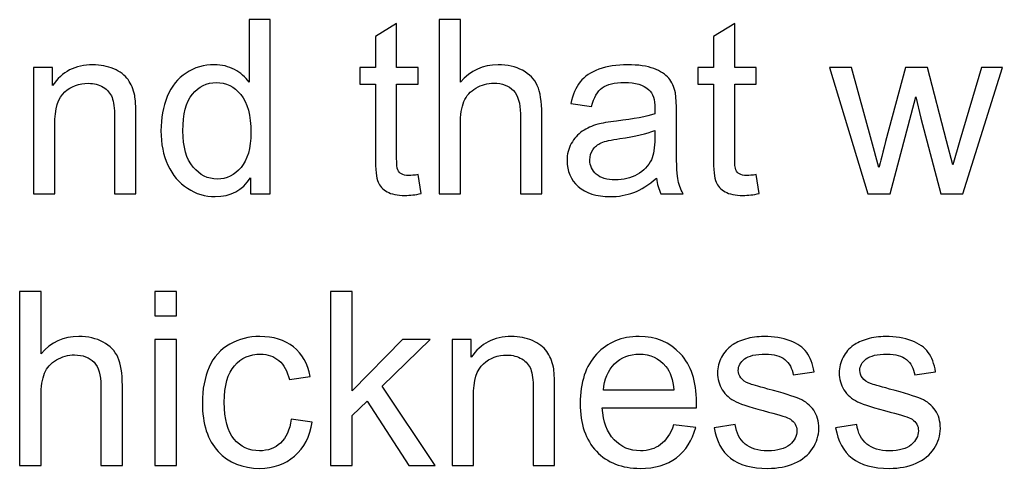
# Model space of a CAD drawing. Header units: centimetres. Extents: x -24.8 to 34.2, y -10 to 25.5.
# Drawn here: x 24.884 to 28.305, y 13.494 to 15.056 of the extents above; entities that cross this region are included whole.
import ezdxf

# ---------------------------------------------------------------- set-up
doc = ezdxf.new("R2010")
doc.units = ezdxf.units.CM
doc.header["$MEASUREMENT"] = 0
doc.layers.add('Layer 1', color=7, linetype='Continuous')

msp = doc.modelspace()

# ---------------------------------------------------------------- linework, layer by layer
at = {"layer": 'Layer 1', "color": 250}
for points, knots in [([(25.68761, 14.44979), (25.68761, 14.44979), (25.68761, 14.50525), (25.68761, 14.50525), (25.68761, 14.50525), (25.65981, 14.46164), (25.61889, 14.43991), (25.56484, 14.43991), (25.56484, 14.43991), (25.52985, 14.43991), (25.49768, 14.44951), (25.46832, 14.46884), (25.46832, 14.46884), (25.43897, 14.48803), (25.41626, 14.51498), (25.40003, 14.5497), (25.40003, 14.5497), (25.38394, 14.58427), (25.3759, 14.62392), (25.3759, 14.66893), (25.3759, 14.66893), (25.3759, 14.71268), (25.38324, 14.75247), (25.39777, 14.78817), (25.39777, 14.78817), (25.41245, 14.82387), (25.43432, 14.85125), (25.46353, 14.87016), (25.46353, 14.87016), (25.49274, 14.88921), (25.52547, 14.8988), (25.5616, 14.8988), (25.5616, 14.8988), (25.58799, 14.8988), (25.61155, 14.89316), (25.63215, 14.88201), (25.63215, 14.88201), (25.6529, 14.87086), (25.66969, 14.85633), (25.68267, 14.83841), (25.68267, 14.83841), (25.68267, 14.83841), (25.68267, 15.05586), (25.68267, 15.05586), (25.68267, 15.05586), (25.68267, 15.05586), (25.75661, 15.05586), (25.75661, 15.05586), (25.75661, 15.05586), (25.75661, 15.05586), (25.75661, 14.44979), (25.75661, 14.44979), (25.75661, 14.44979), (25.75661, 14.44979), (25.68761, 14.44979), (25.68761, 14.44979)], [0, 0, 0, 0, 0.0714286, 0.0714286, 0.0714286, 0.0714286, 0.1428571, 0.1428571, 0.1428571, 0.1428571, 0.2142857, 0.2142857, 0.2142857, 0.2142857, 0.2857143, 0.2857143, 0.2857143, 0.2857143, 0.3571429, 0.3571429, 0.3571429, 0.3571429, 0.4285714, 0.4285714, 0.4285714, 0.4285714, 0.5, 0.5, 0.5, 0.5, 0.5714286, 0.5714286, 0.5714286, 0.5714286, 0.6428571, 0.6428571, 0.6428571, 0.6428571, 0.7142857, 0.7142857, 0.7142857, 0.7142857, 0.7857143, 0.7857143, 0.7857143, 0.7857143, 0.8571429, 0.8571429, 0.8571429, 0.8571429, 0.9285714, 0.9285714, 0.9285714, 0.9285714, 1, 1, 1, 1]), ([(26.34419, 14.44979), (26.34419, 14.44979), (26.34419, 15.05586), (26.34419, 15.05586), (26.34419, 15.05586), (26.34419, 15.05586), (26.41855, 15.05586), (26.41855, 15.05586), (26.41855, 15.05586), (26.41855, 15.05586), (26.41855, 14.83841), (26.41855, 14.83841), (26.41855, 14.83841), (26.45327, 14.87862), (26.49715, 14.8988), (26.55007, 14.8988), (26.55007, 14.8988), (26.58252, 14.8988), (26.61075, 14.89231), (26.63474, 14.87947), (26.63474, 14.87947), (26.65872, 14.86677), (26.67594, 14.84899), (26.68624, 14.82641), (26.68624, 14.82641), (26.69654, 14.80384), (26.70176, 14.77096), (26.70176, 14.72806), (26.70176, 14.72806), (26.70176, 14.72806), (26.70176, 14.44979), (26.70176, 14.44979), (26.70176, 14.44979), (26.70176, 14.44979), (26.62726, 14.44979), (26.62726, 14.44979), (26.62726, 14.44979), (26.62726, 14.44979), (26.62726, 14.72806), (26.62726, 14.72806), (26.62726, 14.72806), (26.62726, 14.76517), (26.61921, 14.79226), (26.60313, 14.8092), (26.60313, 14.8092), (26.58704, 14.82613), (26.56418, 14.83474), (26.53469, 14.83474), (26.53469, 14.83474), (26.51267, 14.83474), (26.49193, 14.82895), (26.47246, 14.81752), (26.47246, 14.81752), (26.45299, 14.80609), (26.43916, 14.79057), (26.43097, 14.77096), (26.43097, 14.77096), (26.42265, 14.75148), (26.41855, 14.72439), (26.41855, 14.68996), (26.41855, 14.68996), (26.41855, 14.68996), (26.41855, 14.44979), (26.41855, 14.44979), (26.41855, 14.44979), (26.41855, 14.44979), (26.34419, 14.44979), (26.34419, 14.44979)], [0, 0, 0, 0, 0.0588235, 0.0588235, 0.0588235, 0.0588235, 0.1176471, 0.1176471, 0.1176471, 0.1176471, 0.1764706, 0.1764706, 0.1764706, 0.1764706, 0.2352941, 0.2352941, 0.2352941, 0.2352941, 0.2941176, 0.2941176, 0.2941176, 0.2941176, 0.3529412, 0.3529412, 0.3529412, 0.3529412, 0.4117647, 0.4117647, 0.4117647, 0.4117647, 0.4705882, 0.4705882, 0.4705882, 0.4705882, 0.5294118, 0.5294118, 0.5294118, 0.5294118, 0.5882353, 0.5882353, 0.5882353, 0.5882353, 0.6470588, 0.6470588, 0.6470588, 0.6470588, 0.7058824, 0.7058824, 0.7058824, 0.7058824, 0.7647059, 0.7647059, 0.7647059, 0.7647059, 0.8235294, 0.8235294, 0.8235294, 0.8235294, 0.8823529, 0.8823529, 0.8823529, 0.8823529, 0.9411765, 0.9411765, 0.9411765, 0.9411765, 1, 1, 1, 1]), ([(26.27138, 14.51639), (26.27138, 14.51639), (26.2821, 14.45064), (26.2821, 14.45064), (26.2821, 14.45064), (26.26122, 14.44626), (26.24245, 14.444), (26.22594, 14.444), (26.22594, 14.444), (26.19885, 14.444), (26.17796, 14.44824), (26.163, 14.45685), (26.163, 14.45685), (26.14819, 14.46531), (26.13775, 14.4766), (26.13168, 14.49057), (26.13168, 14.49057), (26.12561, 14.5044), (26.12251, 14.53375), (26.12251, 14.57834), (26.12251, 14.57834), (26.12251, 14.57834), (26.12251, 14.83093), (26.12251, 14.83093), (26.12251, 14.83093), (26.12251, 14.83093), (26.0679, 14.83093), (26.0679, 14.83093), (26.0679, 14.83093), (26.0679, 14.83093), (26.0679, 14.88878), (26.0679, 14.88878), (26.0679, 14.88878), (26.0679, 14.88878), (26.12251, 14.88878), (26.12251, 14.88878), (26.12251, 14.88878), (26.12251, 14.88878), (26.12251, 14.99758), (26.12251, 14.99758), (26.12251, 14.99758), (26.12251, 14.99758), (26.19659, 15.04217), (26.19659, 15.04217), (26.19659, 15.04217), (26.19659, 15.04217), (26.19659, 14.88878), (26.19659, 14.88878), (26.19659, 14.88878), (26.19659, 14.88878), (26.27138, 14.88878), (26.27138, 14.88878), (26.27138, 14.88878), (26.27138, 14.88878), (26.27138, 14.83093), (26.27138, 14.83093), (26.27138, 14.83093), (26.27138, 14.83093), (26.19659, 14.83093), (26.19659, 14.83093), (26.19659, 14.83093), (26.19659, 14.83093), (26.19659, 14.57425), (26.19659, 14.57425), (26.19659, 14.57425), (26.19659, 14.55294), (26.19786, 14.53939), (26.2004, 14.53333), (26.2004, 14.53333), (26.20308, 14.52726), (26.20731, 14.52246), (26.21324, 14.51879), (26.21324, 14.51879), (26.21917, 14.51527), (26.22763, 14.51343), (26.23864, 14.51343), (26.23864, 14.51343), (26.24697, 14.51343), (26.25783, 14.51442), (26.27138, 14.51639)], [0, 0, 0, 0, 0.05, 0.05, 0.05, 0.05, 0.1, 0.1, 0.1, 0.1, 0.15, 0.15, 0.15, 0.15, 0.2, 0.2, 0.2, 0.2, 0.25, 0.25, 0.25, 0.25, 0.3, 0.3, 0.3, 0.3, 0.35, 0.35, 0.35, 0.35, 0.4, 0.4, 0.4, 0.4, 0.45, 0.45, 0.45, 0.45, 0.5, 0.5, 0.5, 0.5, 0.55, 0.55, 0.55, 0.55, 0.6, 0.6, 0.6, 0.6, 0.65, 0.65, 0.65, 0.65, 0.7, 0.7, 0.7, 0.7, 0.75, 0.75, 0.75, 0.75, 0.8, 0.8, 0.8, 0.8, 0.85, 0.85, 0.85, 0.85, 0.9, 0.9, 0.9, 0.9, 0.95, 0.95, 0.95, 0.95, 1, 1, 1, 1]), ([(27.44837, 14.51639), (27.44837, 14.51639), (27.45909, 14.45064), (27.45909, 14.45064), (27.45909, 14.45064), (27.43821, 14.44626), (27.41944, 14.444), (27.40293, 14.444), (27.40293, 14.444), (27.37584, 14.444), (27.35495, 14.44824), (27.33999, 14.45685), (27.33999, 14.45685), (27.32518, 14.46531), (27.31474, 14.4766), (27.30867, 14.49057), (27.30867, 14.49057), (27.3026, 14.5044), (27.2995, 14.53375), (27.2995, 14.57834), (27.2995, 14.57834), (27.2995, 14.57834), (27.2995, 14.83093), (27.2995, 14.83093), (27.2995, 14.83093), (27.2995, 14.83093), (27.24489, 14.83093), (27.24489, 14.83093), (27.24489, 14.83093), (27.24489, 14.83093), (27.24489, 14.88878), (27.24489, 14.88878), (27.24489, 14.88878), (27.24489, 14.88878), (27.2995, 14.88878), (27.2995, 14.88878), (27.2995, 14.88878), (27.2995, 14.88878), (27.2995, 14.99758), (27.2995, 14.99758), (27.2995, 14.99758), (27.2995, 14.99758), (27.37358, 15.04217), (27.37358, 15.04217), (27.37358, 15.04217), (27.37358, 15.04217), (27.37358, 14.88878), (27.37358, 14.88878), (27.37358, 14.88878), (27.37358, 14.88878), (27.44837, 14.88878), (27.44837, 14.88878), (27.44837, 14.88878), (27.44837, 14.88878), (27.44837, 14.83093), (27.44837, 14.83093), (27.44837, 14.83093), (27.44837, 14.83093), (27.37358, 14.83093), (27.37358, 14.83093), (27.37358, 14.83093), (27.37358, 14.83093), (27.37358, 14.57425), (27.37358, 14.57425), (27.37358, 14.57425), (27.37358, 14.55294), (27.37485, 14.53939), (27.37739, 14.53333), (27.37739, 14.53333), (27.38007, 14.52726), (27.3843, 14.52246), (27.39023, 14.51879), (27.39023, 14.51879), (27.39616, 14.51527), (27.40462, 14.51343), (27.41563, 14.51343), (27.41563, 14.51343), (27.42396, 14.51343), (27.43482, 14.51442), (27.44837, 14.51639)], [0, 0, 0, 0, 0.05, 0.05, 0.05, 0.05, 0.1, 0.1, 0.1, 0.1, 0.15, 0.15, 0.15, 0.15, 0.2, 0.2, 0.2, 0.2, 0.25, 0.25, 0.25, 0.25, 0.3, 0.3, 0.3, 0.3, 0.35, 0.35, 0.35, 0.35, 0.4, 0.4, 0.4, 0.4, 0.45, 0.45, 0.45, 0.45, 0.5, 0.5, 0.5, 0.5, 0.55, 0.55, 0.55, 0.55, 0.6, 0.6, 0.6, 0.6, 0.65, 0.65, 0.65, 0.65, 0.7, 0.7, 0.7, 0.7, 0.75, 0.75, 0.75, 0.75, 0.8, 0.8, 0.8, 0.8, 0.85, 0.85, 0.85, 0.85, 0.9, 0.9, 0.9, 0.9, 0.95, 0.95, 0.95, 0.95, 1, 1, 1, 1]), ([(24.93197, 14.44979), (24.93197, 14.44979), (24.93197, 14.88878), (24.93197, 14.88878), (24.93197, 14.88878), (24.93197, 14.88878), (24.99886, 14.88878), (24.99886, 14.88878), (24.99886, 14.88878), (24.99886, 14.88878), (24.99886, 14.82641), (24.99886, 14.82641), (24.99886, 14.82641), (25.03117, 14.87467), (25.07774, 14.8988), (25.13855, 14.8988), (25.13855, 14.8988), (25.16508, 14.8988), (25.18935, 14.894), (25.21151, 14.88455), (25.21151, 14.88455), (25.2338, 14.87495), (25.25031, 14.86254), (25.26132, 14.84701), (25.26132, 14.84701), (25.27247, 14.83163), (25.28009, 14.81329), (25.2846, 14.79212), (25.2846, 14.79212), (25.28728, 14.77829), (25.2887, 14.75416), (25.2887, 14.71973), (25.2887, 14.71973), (25.2887, 14.71973), (25.2887, 14.44979), (25.2887, 14.44979), (25.2887, 14.44979), (25.2887, 14.44979), (25.21419, 14.44979), (25.21419, 14.44979), (25.21419, 14.44979), (25.21419, 14.44979), (25.21419, 14.71691), (25.21419, 14.71691), (25.21419, 14.71691), (25.21419, 14.74711), (25.21137, 14.76983), (25.20558, 14.78493), (25.20558, 14.78493), (25.1998, 14.79988), (25.1895, 14.81188), (25.17482, 14.82077), (25.17482, 14.82077), (25.16, 14.8298), (25.14279, 14.83431), (25.12289, 14.83431), (25.12289, 14.83431), (25.09114, 14.83431), (25.06391, 14.82415), (25.04077, 14.80412), (25.04077, 14.80412), (25.01776, 14.78394), (25.00633, 14.74584), (25.00633, 14.68954), (25.00633, 14.68954), (25.00633, 14.68954), (25.00633, 14.44979), (25.00633, 14.44979), (25.00633, 14.44979), (25.00633, 14.44979), (24.93197, 14.44979), (24.93197, 14.44979)], [0, 0, 0, 0, 0.0555556, 0.0555556, 0.0555556, 0.0555556, 0.1111111, 0.1111111, 0.1111111, 0.1111111, 0.1666667, 0.1666667, 0.1666667, 0.1666667, 0.2222222, 0.2222222, 0.2222222, 0.2222222, 0.2777778, 0.2777778, 0.2777778, 0.2777778, 0.3333333, 0.3333333, 0.3333333, 0.3333333, 0.3888889, 0.3888889, 0.3888889, 0.3888889, 0.4444444, 0.4444444, 0.4444444, 0.4444444, 0.5, 0.5, 0.5, 0.5, 0.5555556, 0.5555556, 0.5555556, 0.5555556, 0.6111111, 0.6111111, 0.6111111, 0.6111111, 0.6666667, 0.6666667, 0.6666667, 0.6666667, 0.7222222, 0.7222222, 0.7222222, 0.7222222, 0.7777778, 0.7777778, 0.7777778, 0.7777778, 0.8333333, 0.8333333, 0.8333333, 0.8333333, 0.8888889, 0.8888889, 0.8888889, 0.8888889, 0.9444444, 0.9444444, 0.9444444, 0.9444444, 1, 1, 1, 1]), ([(27.10152, 14.50398), (27.07387, 14.48055), (27.04734, 14.46404), (27.02194, 14.45431), (27.02194, 14.45431), (26.9964, 14.44471), (26.96902, 14.43991), (26.93981, 14.43991), (26.93981, 14.43991), (26.89155, 14.43991), (26.85458, 14.45162), (26.82862, 14.47519), (26.82862, 14.47519), (26.80279, 14.49876), (26.78981, 14.52895), (26.78981, 14.5655), (26.78981, 14.5655), (26.78981, 14.58709), (26.79461, 14.6067), (26.80449, 14.62448), (26.80449, 14.62448), (26.81422, 14.64226), (26.82706, 14.65652), (26.84287, 14.66724), (26.84287, 14.66724), (26.85881, 14.67796), (26.87659, 14.68615), (26.89649, 14.69165), (26.89649, 14.69165), (26.91102, 14.69546), (26.93304, 14.69927), (26.96253, 14.7028), (26.96253, 14.7028), (27.02264, 14.71), (27.06695, 14.71846), (27.09531, 14.72848), (27.09531, 14.72848), (27.0956, 14.73864), (27.09574, 14.74513), (27.09574, 14.74781), (27.09574, 14.74781), (27.09574, 14.77815), (27.08868, 14.7996), (27.07457, 14.81188), (27.07457, 14.81188), (27.05566, 14.82881), (27.0273, 14.83714), (26.9899, 14.83714), (26.9899, 14.83714), (26.95491, 14.83714), (26.92909, 14.83107), (26.91229, 14.81879), (26.91229, 14.81879), (26.89564, 14.80652), (26.88337, 14.78479), (26.87532, 14.7536), (26.87532, 14.7536), (26.87532, 14.7536), (26.80265, 14.76362), (26.80265, 14.76362), (26.80265, 14.76362), (26.80928, 14.79466), (26.82015, 14.81992), (26.83525, 14.83897), (26.83525, 14.83897), (26.85035, 14.85816), (26.87236, 14.87298), (26.90101, 14.88328), (26.90101, 14.88328), (26.92965, 14.89358), (26.96281, 14.8988), (27.00063, 14.8988), (27.00063, 14.8988), (27.03816, 14.8988), (27.0685, 14.89429), (27.09193, 14.88554), (27.09193, 14.88554), (27.11535, 14.87665), (27.13257, 14.86564), (27.14371, 14.85224), (27.14371, 14.85224), (27.15472, 14.83883), (27.16234, 14.82204), (27.16686, 14.80158), (27.16686, 14.80158), (27.16926, 14.78888), (27.17053, 14.76602), (27.17053, 14.733), (27.17053, 14.733), (27.17053, 14.733), (27.17053, 14.6338), (27.17053, 14.6338), (27.17053, 14.6338), (27.17053, 14.56451), (27.17208, 14.52077), (27.17532, 14.50257), (27.17532, 14.50257), (27.17843, 14.48422), (27.18478, 14.46658), (27.19409, 14.44979), (27.19409, 14.44979), (27.19409, 14.44979), (27.11634, 14.44979), (27.11634, 14.44979), (27.11634, 14.44979), (27.10872, 14.46517), (27.10364, 14.48323), (27.10152, 14.50398)], [0, 0, 0, 0, 0.037037, 0.037037, 0.037037, 0.037037, 0.0740741, 0.0740741, 0.0740741, 0.0740741, 0.1111111, 0.1111111, 0.1111111, 0.1111111, 0.1481481, 0.1481481, 0.1481481, 0.1481481, 0.1851852, 0.1851852, 0.1851852, 0.1851852, 0.2222222, 0.2222222, 0.2222222, 0.2222222, 0.2592593, 0.2592593, 0.2592593, 0.2592593, 0.2962963, 0.2962963, 0.2962963, 0.2962963, 0.3333333, 0.3333333, 0.3333333, 0.3333333, 0.3703704, 0.3703704, 0.3703704, 0.3703704, 0.4074074, 0.4074074, 0.4074074, 0.4074074, 0.4444444, 0.4444444, 0.4444444, 0.4444444, 0.4814815, 0.4814815, 0.4814815, 0.4814815, 0.5185185, 0.5185185, 0.5185185, 0.5185185, 0.5555556, 0.5555556, 0.5555556, 0.5555556, 0.5925926, 0.5925926, 0.5925926, 0.5925926, 0.6296296, 0.6296296, 0.6296296, 0.6296296, 0.6666667, 0.6666667, 0.6666667, 0.6666667, 0.7037037, 0.7037037, 0.7037037, 0.7037037, 0.7407407, 0.7407407, 0.7407407, 0.7407407, 0.7777778, 0.7777778, 0.7777778, 0.7777778, 0.8148148, 0.8148148, 0.8148148, 0.8148148, 0.8518519, 0.8518519, 0.8518519, 0.8518519, 0.8888889, 0.8888889, 0.8888889, 0.8888889, 0.9259259, 0.9259259, 0.9259259, 0.9259259, 0.962963, 0.962963, 0.962963, 0.962963, 1, 1, 1, 1]), ([(27.83741, 14.44979), (27.83741, 14.44979), (27.70307, 14.88878), (27.70307, 14.88878), (27.70307, 14.88878), (27.70307, 14.88878), (27.77997, 14.88878), (27.77997, 14.88878), (27.77997, 14.88878), (27.77997, 14.88878), (27.84982, 14.63535), (27.84982, 14.63535), (27.84982, 14.63535), (27.84982, 14.63535), (27.87579, 14.54109), (27.87579, 14.54109), (27.87579, 14.54109), (27.87692, 14.54589), (27.88454, 14.57608), (27.89851, 14.63168), (27.89851, 14.63168), (27.89851, 14.63168), (27.96836, 14.88878), (27.96836, 14.88878), (27.96836, 14.88878), (27.96836, 14.88878), (28.04484, 14.88878), (28.04484, 14.88878), (28.04484, 14.88878), (28.04484, 14.88878), (28.1106, 14.63422), (28.1106, 14.63422), (28.1106, 14.63422), (28.1106, 14.63422), (28.13261, 14.55026), (28.13261, 14.55026), (28.13261, 14.55026), (28.13261, 14.55026), (28.15773, 14.63507), (28.15773, 14.63507), (28.15773, 14.63507), (28.15773, 14.63507), (28.23294, 14.88878), (28.23294, 14.88878), (28.23294, 14.88878), (28.23294, 14.88878), (28.30533, 14.88878), (28.30533, 14.88878), (28.30533, 14.88878), (28.30533, 14.88878), (28.16803, 14.44979), (28.16803, 14.44979), (28.16803, 14.44979), (28.16803, 14.44979), (28.09084, 14.44979), (28.09084, 14.44979), (28.09084, 14.44979), (28.09084, 14.44979), (28.02099, 14.71268), (28.02099, 14.71268), (28.02099, 14.71268), (28.02099, 14.71268), (28.00392, 14.78761), (28.00392, 14.78761), (28.00392, 14.78761), (28.00392, 14.78761), (27.91516, 14.44979), (27.91516, 14.44979), (27.91516, 14.44979), (27.91516, 14.44979), (27.83741, 14.44979), (27.83741, 14.44979)], [0, 0, 0, 0, 0.0555556, 0.0555556, 0.0555556, 0.0555556, 0.1111111, 0.1111111, 0.1111111, 0.1111111, 0.1666667, 0.1666667, 0.1666667, 0.1666667, 0.2222222, 0.2222222, 0.2222222, 0.2222222, 0.2777778, 0.2777778, 0.2777778, 0.2777778, 0.3333333, 0.3333333, 0.3333333, 0.3333333, 0.3888889, 0.3888889, 0.3888889, 0.3888889, 0.4444444, 0.4444444, 0.4444444, 0.4444444, 0.5, 0.5, 0.5, 0.5, 0.5555556, 0.5555556, 0.5555556, 0.5555556, 0.6111111, 0.6111111, 0.6111111, 0.6111111, 0.6666667, 0.6666667, 0.6666667, 0.6666667, 0.7222222, 0.7222222, 0.7222222, 0.7222222, 0.7777778, 0.7777778, 0.7777778, 0.7777778, 0.8333333, 0.8333333, 0.8333333, 0.8333333, 0.8888889, 0.8888889, 0.8888889, 0.8888889, 0.9444444, 0.9444444, 0.9444444, 0.9444444, 1, 1, 1, 1]), ([(25.45238, 14.66893), (25.45238, 14.61263), (25.46423, 14.57058), (25.48794, 14.54278), (25.48794, 14.54278), (25.51165, 14.51498), (25.53959, 14.50101), (25.5719, 14.50101), (25.5719, 14.50101), (25.60435, 14.50101), (25.63201, 14.51442), (25.65473, 14.54095), (25.65473, 14.54095), (25.67745, 14.56748), (25.68888, 14.60812), (25.68888, 14.66272), (25.68888, 14.66272), (25.68888, 14.72284), (25.67731, 14.76686), (25.65417, 14.79495), (25.65417, 14.79495), (25.63102, 14.82317), (25.60252, 14.83714), (25.56851, 14.83714), (25.56851, 14.83714), (25.53549, 14.83714), (25.50784, 14.82359), (25.48568, 14.79664), (25.48568, 14.79664), (25.46353, 14.76969), (25.45238, 14.72707), (25.45238, 14.66893)], [0, 0, 0, 0, 0.125, 0.125, 0.125, 0.125, 0.25, 0.25, 0.25, 0.25, 0.375, 0.375, 0.375, 0.375, 0.5, 0.5, 0.5, 0.5, 0.625, 0.625, 0.625, 0.625, 0.75, 0.75, 0.75, 0.75, 0.875, 0.875, 0.875, 0.875, 1, 1, 1, 1]), ([(27.09531, 14.6702), (27.06822, 14.65906), (27.02772, 14.64974), (26.97382, 14.64198), (26.97382, 14.64198), (26.9432, 14.63761), (26.92147, 14.63267), (26.90891, 14.62717), (26.90891, 14.62717), (26.89621, 14.62166), (26.88633, 14.61362), (26.87956, 14.60289), (26.87956, 14.60289), (26.87264, 14.59231), (26.86911, 14.5806), (26.86911, 14.56762), (26.86911, 14.56762), (26.86911, 14.54772), (26.87673, 14.53121), (26.89169, 14.51795), (26.89169, 14.51795), (26.90665, 14.50482), (26.92866, 14.49819), (26.95759, 14.49819), (26.95759, 14.49819), (26.98624, 14.49819), (27.01178, 14.5044), (27.03407, 14.51696), (27.03407, 14.51696), (27.05637, 14.52952), (27.07288, 14.54673), (27.08332, 14.56846), (27.08332, 14.56846), (27.09136, 14.58526), (27.09531, 14.61009), (27.09531, 14.64283), (27.09531, 14.64283), (27.09531, 14.64283), (27.09531, 14.6702), (27.09531, 14.6702)], [0, 0, 0, 0, 0.1, 0.1, 0.1, 0.1, 0.2, 0.2, 0.2, 0.2, 0.3, 0.3, 0.3, 0.3, 0.4, 0.4, 0.4, 0.4, 0.5, 0.5, 0.5, 0.5, 0.6, 0.6, 0.6, 0.6, 0.7, 0.7, 0.7, 0.7, 0.8, 0.8, 0.8, 0.8, 0.9, 0.9, 0.9, 0.9, 1, 1, 1, 1]), ([(24.884, 13.50393), (24.884, 13.50393), (24.884, 14.11), (24.884, 14.11), (24.884, 14.11), (24.884, 14.11), (24.95836, 14.11), (24.95836, 14.11), (24.95836, 14.11), (24.95836, 14.11), (24.95836, 13.89255), (24.95836, 13.89255), (24.95836, 13.89255), (24.99308, 13.93276), (25.03696, 13.95294), (25.08988, 13.95294), (25.08988, 13.95294), (25.12233, 13.95294), (25.15056, 13.94645), (25.17455, 13.93361), (25.17455, 13.93361), (25.19853, 13.92091), (25.21575, 13.90313), (25.22605, 13.88055), (25.22605, 13.88055), (25.23635, 13.85798), (25.24157, 13.8251), (25.24157, 13.7822), (25.24157, 13.7822), (25.24157, 13.7822), (25.24157, 13.50393), (25.24157, 13.50393), (25.24157, 13.50393), (25.24157, 13.50393), (25.16707, 13.50393), (25.16707, 13.50393), (25.16707, 13.50393), (25.16707, 13.50393), (25.16707, 13.7822), (25.16707, 13.7822), (25.16707, 13.7822), (25.16707, 13.81931), (25.15902, 13.8464), (25.14294, 13.86334), (25.14294, 13.86334), (25.12685, 13.88027), (25.10399, 13.88888), (25.0745, 13.88888), (25.0745, 13.88888), (25.05248, 13.88888), (25.03174, 13.88309), (25.01227, 13.87166), (25.01227, 13.87166), (24.9928, 13.86023), (24.97897, 13.84471), (24.97078, 13.8251), (24.97078, 13.8251), (24.96246, 13.80562), (24.95836, 13.77853), (24.95836, 13.7441), (24.95836, 13.7441), (24.95836, 13.7441), (24.95836, 13.50393), (24.95836, 13.50393), (24.95836, 13.50393), (24.95836, 13.50393), (24.884, 13.50393), (24.884, 13.50393)], [0, 0, 0, 0, 0.0588235, 0.0588235, 0.0588235, 0.0588235, 0.1176471, 0.1176471, 0.1176471, 0.1176471, 0.1764706, 0.1764706, 0.1764706, 0.1764706, 0.2352941, 0.2352941, 0.2352941, 0.2352941, 0.2941176, 0.2941176, 0.2941176, 0.2941176, 0.3529412, 0.3529412, 0.3529412, 0.3529412, 0.4117647, 0.4117647, 0.4117647, 0.4117647, 0.4705882, 0.4705882, 0.4705882, 0.4705882, 0.5294118, 0.5294118, 0.5294118, 0.5294118, 0.5882353, 0.5882353, 0.5882353, 0.5882353, 0.6470588, 0.6470588, 0.6470588, 0.6470588, 0.7058824, 0.7058824, 0.7058824, 0.7058824, 0.7647059, 0.7647059, 0.7647059, 0.7647059, 0.8235294, 0.8235294, 0.8235294, 0.8235294, 0.8823529, 0.8823529, 0.8823529, 0.8823529, 0.9411765, 0.9411765, 0.9411765, 0.9411765, 1, 1, 1, 1]), ([(25.35516, 14.02434), (25.35516, 14.02434), (25.35516, 14.11), (25.35516, 14.11), (25.35516, 14.11), (25.35516, 14.11), (25.42967, 14.11), (25.42967, 14.11), (25.42967, 14.11), (25.42967, 14.11), (25.42967, 14.02434), (25.42967, 14.02434), (25.42967, 14.02434), (25.42967, 14.02434), (25.35516, 14.02434), (25.35516, 14.02434)], [0, 0, 0, 0, 0.25, 0.25, 0.25, 0.25, 0.5, 0.5, 0.5, 0.5, 0.75, 0.75, 0.75, 0.75, 1, 1, 1, 1]), ([(25.96659, 13.50393), (25.96659, 13.50393), (25.96659, 14.11), (25.96659, 14.11), (25.96659, 14.11), (25.96659, 14.11), (26.0411, 14.11), (26.0411, 14.11), (26.0411, 14.11), (26.0411, 14.11), (26.0411, 13.76442), (26.0411, 13.76442), (26.0411, 13.76442), (26.0411, 13.76442), (26.2172, 13.94292), (26.2172, 13.94292), (26.2172, 13.94292), (26.2172, 13.94292), (26.31344, 13.94292), (26.31344, 13.94292), (26.31344, 13.94292), (26.31344, 13.94292), (26.14566, 13.78008), (26.14566, 13.78008), (26.14566, 13.78008), (26.14566, 13.78008), (26.33051, 13.50393), (26.33051, 13.50393), (26.33051, 13.50393), (26.33051, 13.50393), (26.23865, 13.50393), (26.23865, 13.50393), (26.23865, 13.50393), (26.23865, 13.50393), (26.09359, 13.72844), (26.09359, 13.72844), (26.09359, 13.72844), (26.09359, 13.72844), (26.0411, 13.67792), (26.0411, 13.67792), (26.0411, 13.67792), (26.0411, 13.67792), (26.0411, 13.50393), (26.0411, 13.50393), (26.0411, 13.50393), (26.0411, 13.50393), (25.96659, 13.50393), (25.96659, 13.50393)], [0, 0, 0, 0, 0.0833333, 0.0833333, 0.0833333, 0.0833333, 0.1666667, 0.1666667, 0.1666667, 0.1666667, 0.25, 0.25, 0.25, 0.25, 0.3333333, 0.3333333, 0.3333333, 0.3333333, 0.4166667, 0.4166667, 0.4166667, 0.4166667, 0.5, 0.5, 0.5, 0.5, 0.5833333, 0.5833333, 0.5833333, 0.5833333, 0.6666667, 0.6666667, 0.6666667, 0.6666667, 0.75, 0.75, 0.75, 0.75, 0.8333333, 0.8333333, 0.8333333, 0.8333333, 0.9166667, 0.9166667, 0.9166667, 0.9166667, 1, 1, 1, 1]), ([(25.35516, 13.50393), (25.35516, 13.50393), (25.35516, 13.94292), (25.35516, 13.94292), (25.35516, 13.94292), (25.35516, 13.94292), (25.42967, 13.94292), (25.42967, 13.94292), (25.42967, 13.94292), (25.42967, 13.94292), (25.42967, 13.50393), (25.42967, 13.50393), (25.42967, 13.50393), (25.42967, 13.50393), (25.35516, 13.50393), (25.35516, 13.50393)], [0, 0, 0, 0, 0.25, 0.25, 0.25, 0.25, 0.5, 0.5, 0.5, 0.5, 0.75, 0.75, 0.75, 0.75, 1, 1, 1, 1]), ([(25.82943, 13.6648), (25.82943, 13.6648), (25.90253, 13.6552), (25.90253, 13.6552), (25.90253, 13.6552), (25.89463, 13.60482), (25.87416, 13.56531), (25.84115, 13.53681), (25.84115, 13.53681), (25.80827, 13.5083), (25.76777, 13.49405), (25.71979, 13.49405), (25.71979, 13.49405), (25.65982, 13.49405), (25.61142, 13.51367), (25.57501, 13.5529), (25.57501, 13.5529), (25.53846, 13.59212), (25.52012, 13.64843), (25.52012, 13.7218), (25.52012, 13.7218), (25.52012, 13.76922), (25.52802, 13.8107), (25.54369, 13.84626), (25.54369, 13.84626), (25.55949, 13.88182), (25.58334, 13.90849), (25.61551, 13.92627), (25.61551, 13.92627), (25.64754, 13.94405), (25.68254, 13.95294), (25.72021, 13.95294), (25.72021, 13.95294), (25.76791, 13.95294), (25.807, 13.94081), (25.83719, 13.91668), (25.83719, 13.91668), (25.86753, 13.89255), (25.88701, 13.8584), (25.89561, 13.81395), (25.89561, 13.81395), (25.89561, 13.81395), (25.82322, 13.8028), (25.82322, 13.8028), (25.82322, 13.8028), (25.81631, 13.83229), (25.80417, 13.85445), (25.78668, 13.8694), (25.78668, 13.8694), (25.76918, 13.88422), (25.74801, 13.8917), (25.72318, 13.8917), (25.72318, 13.8917), (25.68564, 13.8917), (25.65516, 13.87829), (25.63174, 13.85134), (25.63174, 13.85134), (25.60831, 13.82453), (25.5966, 13.78206), (25.5966, 13.72392), (25.5966, 13.72392), (25.5966, 13.66494), (25.60789, 13.62204), (25.63061, 13.59523), (25.63061, 13.59523), (25.65319, 13.56856), (25.68268, 13.55515), (25.71908, 13.55515), (25.71908, 13.55515), (25.74829, 13.55515), (25.77257, 13.56418), (25.79218, 13.5821), (25.79218, 13.5821), (25.81179, 13.60003), (25.82421, 13.62754), (25.82943, 13.6648)], [0, 0, 0, 0, 0.0526316, 0.0526316, 0.0526316, 0.0526316, 0.1052632, 0.1052632, 0.1052632, 0.1052632, 0.1578947, 0.1578947, 0.1578947, 0.1578947, 0.2105263, 0.2105263, 0.2105263, 0.2105263, 0.2631579, 0.2631579, 0.2631579, 0.2631579, 0.3157895, 0.3157895, 0.3157895, 0.3157895, 0.3684211, 0.3684211, 0.3684211, 0.3684211, 0.4210526, 0.4210526, 0.4210526, 0.4210526, 0.4736842, 0.4736842, 0.4736842, 0.4736842, 0.5263158, 0.5263158, 0.5263158, 0.5263158, 0.5789474, 0.5789474, 0.5789474, 0.5789474, 0.6315789, 0.6315789, 0.6315789, 0.6315789, 0.6842105, 0.6842105, 0.6842105, 0.6842105, 0.7368421, 0.7368421, 0.7368421, 0.7368421, 0.7894737, 0.7894737, 0.7894737, 0.7894737, 0.8421053, 0.8421053, 0.8421053, 0.8421053, 0.8947368, 0.8947368, 0.8947368, 0.8947368, 0.9473684, 0.9473684, 0.9473684, 0.9473684, 1, 1, 1, 1]), ([(26.38964, 13.50393), (26.38964, 13.50393), (26.38964, 13.94292), (26.38964, 13.94292), (26.38964, 13.94292), (26.38964, 13.94292), (26.45653, 13.94292), (26.45653, 13.94292), (26.45653, 13.94292), (26.45653, 13.94292), (26.45653, 13.88055), (26.45653, 13.88055), (26.45653, 13.88055), (26.48884, 13.92881), (26.53541, 13.95294), (26.59622, 13.95294), (26.59622, 13.95294), (26.62275, 13.95294), (26.64702, 13.94814), (26.66918, 13.93869), (26.66918, 13.93869), (26.69147, 13.92909), (26.70798, 13.91668), (26.71899, 13.90115), (26.71899, 13.90115), (26.73014, 13.88577), (26.73776, 13.86743), (26.74227, 13.84626), (26.74227, 13.84626), (26.74495, 13.83243), (26.74637, 13.8083), (26.74637, 13.77387), (26.74637, 13.77387), (26.74637, 13.77387), (26.74637, 13.50393), (26.74637, 13.50393), (26.74637, 13.50393), (26.74637, 13.50393), (26.67186, 13.50393), (26.67186, 13.50393), (26.67186, 13.50393), (26.67186, 13.50393), (26.67186, 13.77105), (26.67186, 13.77105), (26.67186, 13.77105), (26.67186, 13.80125), (26.66904, 13.82397), (26.66325, 13.83907), (26.66325, 13.83907), (26.65747, 13.85402), (26.64717, 13.86602), (26.63249, 13.87491), (26.63249, 13.87491), (26.61767, 13.88394), (26.60046, 13.88845), (26.58056, 13.88845), (26.58056, 13.88845), (26.54881, 13.88845), (26.52158, 13.87829), (26.49844, 13.85826), (26.49844, 13.85826), (26.47543, 13.83808), (26.464, 13.79998), (26.464, 13.74368), (26.464, 13.74368), (26.464, 13.74368), (26.464, 13.50393), (26.464, 13.50393), (26.464, 13.50393), (26.464, 13.50393), (26.38964, 13.50393), (26.38964, 13.50393)], [0, 0, 0, 0, 0.0555556, 0.0555556, 0.0555556, 0.0555556, 0.1111111, 0.1111111, 0.1111111, 0.1111111, 0.1666667, 0.1666667, 0.1666667, 0.1666667, 0.2222222, 0.2222222, 0.2222222, 0.2222222, 0.2777778, 0.2777778, 0.2777778, 0.2777778, 0.3333333, 0.3333333, 0.3333333, 0.3333333, 0.3888889, 0.3888889, 0.3888889, 0.3888889, 0.4444444, 0.4444444, 0.4444444, 0.4444444, 0.5, 0.5, 0.5, 0.5, 0.5555556, 0.5555556, 0.5555556, 0.5555556, 0.6111111, 0.6111111, 0.6111111, 0.6111111, 0.6666667, 0.6666667, 0.6666667, 0.6666667, 0.7222222, 0.7222222, 0.7222222, 0.7222222, 0.7777778, 0.7777778, 0.7777778, 0.7777778, 0.8333333, 0.8333333, 0.8333333, 0.8333333, 0.8888889, 0.8888889, 0.8888889, 0.8888889, 0.9444444, 0.9444444, 0.9444444, 0.9444444, 1, 1, 1, 1]), ([(27.16094, 13.64532), (27.16094, 13.64532), (27.23785, 13.63587), (27.23785, 13.63587), (27.23785, 13.63587), (27.22571, 13.59085), (27.20328, 13.556), (27.17054, 13.53116), (27.17054, 13.53116), (27.13766, 13.50647), (27.09575, 13.49405), (27.04481, 13.49405), (27.04481, 13.49405), (26.9806, 13.49405), (26.92966, 13.51381), (26.89213, 13.55332), (26.89213, 13.55332), (26.85445, 13.59283), (26.83568, 13.64829), (26.83568, 13.71969), (26.83568, 13.71969), (26.83568, 13.79363), (26.85473, 13.85092), (26.89269, 13.8917), (26.89269, 13.8917), (26.93079, 13.93248), (26.98004, 13.95294), (27.04072, 13.95294), (27.04072, 13.95294), (27.09942, 13.95294), (27.1474, 13.9329), (27.18451, 13.89297), (27.18451, 13.89297), (27.22176, 13.85304), (27.24039, 13.79673), (27.24039, 13.72434), (27.24039, 13.72434), (27.24039, 13.71983), (27.24025, 13.7132), (27.23996, 13.70445), (27.23996, 13.70445), (27.23996, 13.70445), (26.91259, 13.70445), (26.91259, 13.70445), (26.91259, 13.70445), (26.91527, 13.65619), (26.92896, 13.61922), (26.95351, 13.59368), (26.95351, 13.59368), (26.97806, 13.56799), (27.00854, 13.55515), (27.04523, 13.55515), (27.04523, 13.55515), (27.07247, 13.55515), (27.09575, 13.56235), (27.11508, 13.57674), (27.11508, 13.57674), (27.13441, 13.59099), (27.14965, 13.61385), (27.16094, 13.64532)], [0, 0, 0, 0, 0.0666667, 0.0666667, 0.0666667, 0.0666667, 0.1333333, 0.1333333, 0.1333333, 0.1333333, 0.2, 0.2, 0.2, 0.2, 0.2666667, 0.2666667, 0.2666667, 0.2666667, 0.3333333, 0.3333333, 0.3333333, 0.3333333, 0.4, 0.4, 0.4, 0.4, 0.4666667, 0.4666667, 0.4666667, 0.4666667, 0.5333333, 0.5333333, 0.5333333, 0.5333333, 0.6, 0.6, 0.6, 0.6, 0.6666667, 0.6666667, 0.6666667, 0.6666667, 0.7333333, 0.7333333, 0.7333333, 0.7333333, 0.8, 0.8, 0.8, 0.8, 0.8666667, 0.8666667, 0.8666667, 0.8666667, 0.9333333, 0.9333333, 0.9333333, 0.9333333, 1, 1, 1, 1]), ([(27.30163, 13.63502), (27.30163, 13.63502), (27.37514, 13.64659), (27.37514, 13.64659), (27.37514, 13.64659), (27.37924, 13.6171), (27.39081, 13.59452), (27.40972, 13.57872), (27.40972, 13.57872), (27.42848, 13.56306), (27.45487, 13.55515), (27.48888, 13.55515), (27.48888, 13.55515), (27.52303, 13.55515), (27.54843, 13.56221), (27.56494, 13.57604), (27.56494, 13.57604), (27.58145, 13.59001), (27.58977, 13.60638), (27.58977, 13.625), (27.58977, 13.625), (27.58977, 13.64194), (27.58243, 13.65506), (27.56776, 13.6648), (27.56776, 13.6648), (27.5576, 13.67143), (27.5322, 13.67975), (27.4917, 13.68991), (27.4917, 13.68991), (27.43723, 13.70374), (27.39927, 13.7156), (27.37825, 13.72575), (27.37825, 13.72575), (27.35722, 13.73577), (27.34114, 13.74974), (27.33027, 13.76752), (27.33027, 13.76752), (27.31941, 13.7853), (27.3139, 13.80492), (27.3139, 13.82637), (27.3139, 13.82637), (27.3139, 13.84598), (27.31842, 13.86404), (27.32745, 13.88069), (27.32745, 13.88069), (27.33634, 13.89749), (27.34861, 13.91131), (27.364, 13.92232), (27.364, 13.92232), (27.37557, 13.93079), (27.39137, 13.93813), (27.41127, 13.94405), (27.41127, 13.94405), (27.43131, 13.94998), (27.45275, 13.95294), (27.47561, 13.95294), (27.47561, 13.95294), (27.51004, 13.95294), (27.54024, 13.94786), (27.56635, 13.93798), (27.56635, 13.93798), (27.59245, 13.92811), (27.61164, 13.9147), (27.62406, 13.89777), (27.62406, 13.89777), (27.63648, 13.88069), (27.64495, 13.85812), (27.6496, 13.82975), (27.6496, 13.82975), (27.6496, 13.82975), (27.57693, 13.81973), (27.57693, 13.81973), (27.57693, 13.81973), (27.57354, 13.84231), (27.56395, 13.85995), (27.54814, 13.87265), (27.54814, 13.87265), (27.53234, 13.88535), (27.5099, 13.8917), (27.48098, 13.8917), (27.48098, 13.8917), (27.44683, 13.8917), (27.42242, 13.88606), (27.40788, 13.87477), (27.40788, 13.87477), (27.39321, 13.86348), (27.38587, 13.85021), (27.38587, 13.83512), (27.38587, 13.83512), (27.38587, 13.82538), (27.38897, 13.81677), (27.39504, 13.80901), (27.39504, 13.80901), (27.40111, 13.80097), (27.41056, 13.79448), (27.42354, 13.78911), (27.42354, 13.78911), (27.43102, 13.78643), (27.4529, 13.78008), (27.4893, 13.7702), (27.4893, 13.7702), (27.54194, 13.75609), (27.57862, 13.74466), (27.59937, 13.73563), (27.59937, 13.73563), (27.62025, 13.72674), (27.63662, 13.71362), (27.64847, 13.69655), (27.64847, 13.69655), (27.66033, 13.67947), (27.66625, 13.6583), (27.66625, 13.6329), (27.66625, 13.6329), (27.66625, 13.60807), (27.65892, 13.58479), (27.64452, 13.56277), (27.64452, 13.56277), (27.62999, 13.5409), (27.6091, 13.52397), (27.58187, 13.51197), (27.58187, 13.51197), (27.55464, 13.49998), (27.52373, 13.49405), (27.4893, 13.49405), (27.4893, 13.49405), (27.43215, 13.49405), (27.38869, 13.50591), (27.35877, 13.52961), (27.35877, 13.52961), (27.32886, 13.55332), (27.30981, 13.58845), (27.30163, 13.63502)], [0, 0, 0, 0, 0.030303, 0.030303, 0.030303, 0.030303, 0.0606061, 0.0606061, 0.0606061, 0.0606061, 0.0909091, 0.0909091, 0.0909091, 0.0909091, 0.1212121, 0.1212121, 0.1212121, 0.1212121, 0.1515152, 0.1515152, 0.1515152, 0.1515152, 0.1818182, 0.1818182, 0.1818182, 0.1818182, 0.2121212, 0.2121212, 0.2121212, 0.2121212, 0.2424242, 0.2424242, 0.2424242, 0.2424242, 0.2727273, 0.2727273, 0.2727273, 0.2727273, 0.3030303, 0.3030303, 0.3030303, 0.3030303, 0.3333333, 0.3333333, 0.3333333, 0.3333333, 0.3636364, 0.3636364, 0.3636364, 0.3636364, 0.3939394, 0.3939394, 0.3939394, 0.3939394, 0.4242424, 0.4242424, 0.4242424, 0.4242424, 0.4545455, 0.4545455, 0.4545455, 0.4545455, 0.4848485, 0.4848485, 0.4848485, 0.4848485, 0.5151515, 0.5151515, 0.5151515, 0.5151515, 0.5454545, 0.5454545, 0.5454545, 0.5454545, 0.5757576, 0.5757576, 0.5757576, 0.5757576, 0.6060606, 0.6060606, 0.6060606, 0.6060606, 0.6363636, 0.6363636, 0.6363636, 0.6363636, 0.6666667, 0.6666667, 0.6666667, 0.6666667, 0.6969697, 0.6969697, 0.6969697, 0.6969697, 0.7272727, 0.7272727, 0.7272727, 0.7272727, 0.7575758, 0.7575758, 0.7575758, 0.7575758, 0.7878788, 0.7878788, 0.7878788, 0.7878788, 0.8181818, 0.8181818, 0.8181818, 0.8181818, 0.8484848, 0.8484848, 0.8484848, 0.8484848, 0.8787879, 0.8787879, 0.8787879, 0.8787879, 0.9090909, 0.9090909, 0.9090909, 0.9090909, 0.9393939, 0.9393939, 0.9393939, 0.9393939, 0.969697, 0.969697, 0.969697, 0.969697, 1, 1, 1, 1]), ([(27.72496, 13.63502), (27.72496, 13.63502), (27.79847, 13.64659), (27.79847, 13.64659), (27.79847, 13.64659), (27.80257, 13.6171), (27.81414, 13.59452), (27.83305, 13.57872), (27.83305, 13.57872), (27.85181, 13.56306), (27.8782, 13.55515), (27.91221, 13.55515), (27.91221, 13.55515), (27.94636, 13.55515), (27.97176, 13.56221), (27.98827, 13.57604), (27.98827, 13.57604), (28.00478, 13.59001), (28.0131, 13.60638), (28.0131, 13.625), (28.0131, 13.625), (28.0131, 13.64194), (28.00576, 13.65506), (27.99109, 13.6648), (27.99109, 13.6648), (27.98093, 13.67143), (27.95553, 13.67975), (27.91503, 13.68991), (27.91503, 13.68991), (27.86056, 13.70374), (27.8226, 13.7156), (27.80158, 13.72575), (27.80158, 13.72575), (27.78055, 13.73577), (27.76447, 13.74974), (27.7536, 13.76752), (27.7536, 13.76752), (27.74274, 13.7853), (27.73723, 13.80492), (27.73723, 13.82637), (27.73723, 13.82637), (27.73723, 13.84598), (27.74175, 13.86404), (27.75078, 13.88069), (27.75078, 13.88069), (27.75967, 13.89749), (27.77194, 13.91131), (27.78733, 13.92232), (27.78733, 13.92232), (27.7989, 13.93079), (27.8147, 13.93813), (27.8346, 13.94405), (27.8346, 13.94405), (27.85464, 13.94998), (27.87608, 13.95294), (27.89894, 13.95294), (27.89894, 13.95294), (27.93337, 13.95294), (27.96357, 13.94786), (27.98968, 13.93798), (27.98968, 13.93798), (28.01578, 13.92811), (28.03497, 13.9147), (28.04739, 13.89777), (28.04739, 13.89777), (28.05981, 13.88069), (28.06828, 13.85812), (28.07293, 13.82975), (28.07293, 13.82975), (28.07293, 13.82975), (28.00026, 13.81973), (28.00026, 13.81973), (28.00026, 13.81973), (27.99687, 13.84231), (27.98728, 13.85995), (27.97147, 13.87265), (27.97147, 13.87265), (27.95567, 13.88535), (27.93323, 13.8917), (27.90431, 13.8917), (27.90431, 13.8917), (27.87016, 13.8917), (27.84575, 13.88606), (27.83121, 13.87477), (27.83121, 13.87477), (27.81654, 13.86348), (27.8092, 13.85021), (27.8092, 13.83512), (27.8092, 13.83512), (27.8092, 13.82538), (27.8123, 13.81677), (27.81837, 13.80901), (27.81837, 13.80901), (27.82444, 13.80097), (27.83389, 13.79448), (27.84687, 13.78911), (27.84687, 13.78911), (27.85435, 13.78643), (27.87623, 13.78008), (27.91263, 13.7702), (27.91263, 13.7702), (27.96527, 13.75609), (28.00195, 13.74466), (28.0227, 13.73563), (28.0227, 13.73563), (28.04358, 13.72674), (28.05995, 13.71362), (28.0718, 13.69655), (28.0718, 13.69655), (28.08366, 13.67947), (28.08958, 13.6583), (28.08958, 13.6329), (28.08958, 13.6329), (28.08958, 13.60807), (28.08225, 13.58479), (28.06785, 13.56277), (28.06785, 13.56277), (28.05332, 13.5409), (28.03243, 13.52397), (28.0052, 13.51197), (28.0052, 13.51197), (27.97797, 13.49998), (27.94706, 13.49405), (27.91263, 13.49405), (27.91263, 13.49405), (27.85548, 13.49405), (27.81202, 13.50591), (27.7821, 13.52961), (27.7821, 13.52961), (27.75219, 13.55332), (27.73314, 13.58845), (27.72496, 13.63502)], [0, 0, 0, 0, 0.030303, 0.030303, 0.030303, 0.030303, 0.0606061, 0.0606061, 0.0606061, 0.0606061, 0.0909091, 0.0909091, 0.0909091, 0.0909091, 0.1212121, 0.1212121, 0.1212121, 0.1212121, 0.1515152, 0.1515152, 0.1515152, 0.1515152, 0.1818182, 0.1818182, 0.1818182, 0.1818182, 0.2121212, 0.2121212, 0.2121212, 0.2121212, 0.2424242, 0.2424242, 0.2424242, 0.2424242, 0.2727273, 0.2727273, 0.2727273, 0.2727273, 0.3030303, 0.3030303, 0.3030303, 0.3030303, 0.3333333, 0.3333333, 0.3333333, 0.3333333, 0.3636364, 0.3636364, 0.3636364, 0.3636364, 0.3939394, 0.3939394, 0.3939394, 0.3939394, 0.4242424, 0.4242424, 0.4242424, 0.4242424, 0.4545455, 0.4545455, 0.4545455, 0.4545455, 0.4848485, 0.4848485, 0.4848485, 0.4848485, 0.5151515, 0.5151515, 0.5151515, 0.5151515, 0.5454545, 0.5454545, 0.5454545, 0.5454545, 0.5757576, 0.5757576, 0.5757576, 0.5757576, 0.6060606, 0.6060606, 0.6060606, 0.6060606, 0.6363636, 0.6363636, 0.6363636, 0.6363636, 0.6666667, 0.6666667, 0.6666667, 0.6666667, 0.6969697, 0.6969697, 0.6969697, 0.6969697, 0.7272727, 0.7272727, 0.7272727, 0.7272727, 0.7575758, 0.7575758, 0.7575758, 0.7575758, 0.7878788, 0.7878788, 0.7878788, 0.7878788, 0.8181818, 0.8181818, 0.8181818, 0.8181818, 0.8484848, 0.8484848, 0.8484848, 0.8484848, 0.8787879, 0.8787879, 0.8787879, 0.8787879, 0.9090909, 0.9090909, 0.9090909, 0.9090909, 0.9393939, 0.9393939, 0.9393939, 0.9393939, 0.969697, 0.969697, 0.969697, 0.969697, 1, 1, 1, 1]), ([(26.91668, 13.76569), (26.91668, 13.76569), (27.16179, 13.76569), (27.16179, 13.76569), (27.16179, 13.76569), (27.15854, 13.80252), (27.14909, 13.83032), (27.13371, 13.84866), (27.13371, 13.84866), (27.11, 13.87731), (27.07924, 13.8917), (27.04156, 13.8917), (27.04156, 13.8917), (27.00742, 13.8917), (26.97863, 13.88027), (26.95535, 13.85741), (26.95535, 13.85741), (26.93206, 13.83455), (26.91922, 13.80393), (26.91668, 13.76569)], [0, 0, 0, 0, 0.2, 0.2, 0.2, 0.2, 0.4, 0.4, 0.4, 0.4, 0.6, 0.6, 0.6, 0.6, 0.8, 0.8, 0.8, 0.8, 1, 1, 1, 1])]:
    msp.add_open_spline(points, degree=3, knots=knots, dxfattribs=at)

doc.saveas('drawing.dxf')
